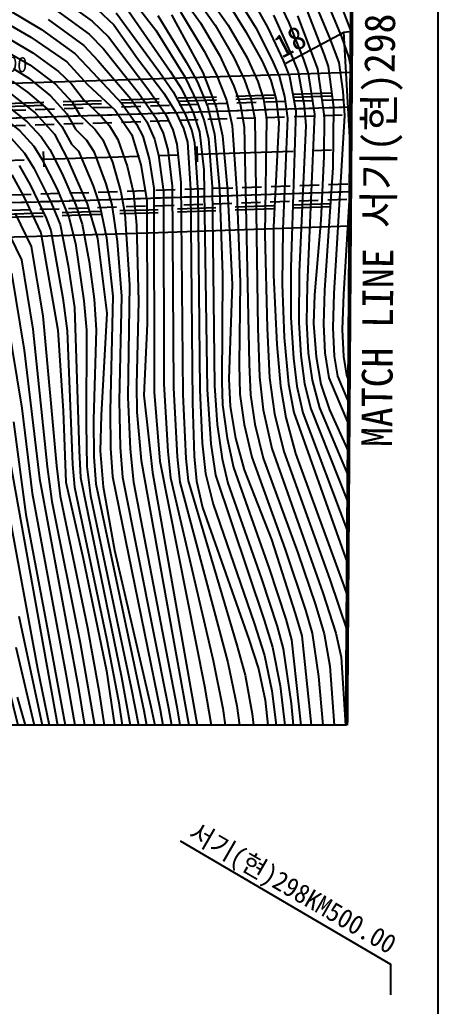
# Model space of a CAD drawing. Header units: millimetres. Extents: x 15846 to 16642, y 1103 to 1809.
# Drawn here: x 16587.4 to 16641.9, y 1363.4 to 1491.8 of the extents above; entities that cross this region are included whole.
import ezdxf
from ezdxf.enums import TextEntityAlignment as Align
from ezdxf.xclip import XClip

# ---------------------------------------------------------------- set-up
doc = ezdxf.new("R2010")
doc.units = ezdxf.units.MM
doc.header["$LTSCALE"] = 10
doc.header["$MEASUREMENT"] = 0
doc.header["$XCLIPFRAME"] = 2
for name, pattern in [('A-CENTR01', [2, 1.25, -0.25, 0.25, -0.25]), ('CENTER', [2, 1.25, -0.25, 0.25, -0.25]), ('DASHED', [0.75, 0.5, -0.25]), ('HIDDEN', [0.375, 0.25, -0.125])]:
    doc.linetypes.add(name, pattern=pattern)
for name, color, linetype in [('TN-CABL', 4, 'Continuous'), ('TN-MACL', 6, 'A-CENTR01'), ('TZ-BASE', 253, 'Continuous'), ('TZ-CABL', 4, 'Continuous'), ('TZ-LEAL', 1, 'Continuous'), ('TZ-LEAT', 3, 'Continuous')]:
    doc.layers.add(name, color=color, linetype=linetype)
doc.layers.add('TX-PAPR', color=2, linetype='Continuous', plot=False)
doc.styles.add('HANA', font='GulimChe.ttf')
doc.styles.add('굴림체', font='GulimChe.ttf')
doc.linetypes.add('ZIGZAG', pattern='A,0.0001,-0.2,[131,ltypeshp.shx,S=0.2,R=0,X=-0.2,Y=0],-0.4,[131,ltypeshp.shx,S=0.2,R=180,X=0.2,Y=0],-0.2', length=0.8001)

# ---------------------------------------------------------------- blocks, each defined once
blk = doc.blocks.new('JD-DGKDFK')
at = {"layer": 'TZ-BASE'}
for p, q in [((689.72, 20.86, 331), (691.82, 16.43, 331)), ((662.09, 19.64, 346), (666.21, 16.64, 346)), ((678.05, 19.59, 338), (680.31, 16.44, 338)), ((681.7, 19.27, 336), (683.93, 16.13, 336)), ((684.99, 19.85, 334), (687.52, 15.77, 334)), ((686.58, 20.26, 333), (689.09, 15.79, 333)), ((694.92, 19.71, 328), (697.13, 14.49, 328)), ((696.66, 19.44, 327), (698.65, 14.6, 327)), ((655.3, 18.13, 349), (659.61, 15.55, 349)), ((661.21, 18.31, 347), (665.82, 14.95, 347)), ((666.92, 18.15, 345), (669.05, 16.17, 345)), ((671.93, 18.8, 342), (674.48, 15.46, 342)), ((680.08, 19.14, 337), (682.22, 16.12, 337)), ((684.08, 18.67, 335), (686.23, 15.27, 335)), ((698.7, 18.38, 326), (699.96, 15.15, 326)), ((653.85, 17.09, 350), (658.23, 14.57, 350)), ((660.5, 16.87, 348), (665.14, 13.48, 348)), ((669.32, 17.72, 344), (675.02, 9.96, 344)), ((670.99, 17.89, 343), (676.37, 10.15, 343)), ((674.77, 17.39, 341), (678.51, 11.29, 341)), ((676.52, 17.49, 340), (680.63, 9.96, 340)), ((677.73, 17.85, 339), (680.8, 12.74, 339)), ((689.8, 17.44, 332), (692, 12.6, 332)), ((692.94, 17.33, 330), (695.53, 10.46, 330)), ((694.22, 17.96, 329), (696.4, 12.28, 329)), ((659.61, 15.55, 349), (664.01, 12.42, 349)), ((666.21, 16.64, 346), (668.36, 14.61, 346)), ((669.05, 16.17, 345), (672.1, 11.79, 345)), ((674.48, 15.46, 342), (678.26, 9.39, 342)), ((680.31, 16.44, 338), (682.79, 12.22, 338)), ((682.22, 16.12, 337), (684.64, 11.93, 337)), ((683.93, 16.13, 336), (686.33, 11.97, 336)), ((687.52, 15.77, 334), (689.62, 11.65, 334)), ((689.09, 15.79, 333), (691.06, 11.55, 333)), ((691.82, 16.43, 331), (693.74, 11.66, 331)), ((654.45, 14.9, 351), (658.49, 12.55, 351)), ((658.23, 14.57, 350), (662.92, 11.36, 350)), ((665.82, 14.95, 347), (667.68, 13.06, 347)), ((668.36, 14.61, 346), (673.61, 7.68, 346)), ((686.23, 15.27, 335), (688.35, 11.46, 335)), ((691.43, 11.2), (698.99, 15.24)), ((697.13, 14.49, 328), (698.31, 11.26, 328)), ((698.65, 14.6, 327), (699.64, 11.87, 327)), ((698.99, 15.24), (699.96, 15.34)), ((699.86, 0), (698.99, 15.24)), ((654.24, 13.19, 352), (658.11, 10.97, 352)), ((665.14, 13.48, 348), (666.99, 11.51, 348)), ((667.68, 13.06, 347), (672.26, 7.32, 347)), ((658.49, 12.55, 351), (661.85, 10.1, 351)), ((664.01, 12.42, 349), (666.31, 9.96, 349)), ((672.1, 11.79, 345), (675.54, 7.28, 345)), ((680.8, 12.74, 339), (682.38, 9.66, 339)), ((682.79, 12.22, 338), (684.67, 8.17, 338)), ((684.64, 11.93, 337), (686.03, 8.96, 337)), ((686.33, 11.97, 336), (687.79, 8.81, 336)), ((689.62, 11.65, 334), (690.57, 9.5, 334)), ((692, 12.6, 332), (693.01, 10.06, 332)), ((693.74, 11.66, 331), (694.34, 9.86, 331)), ((696.4, 12.28, 329), (696.95, 10.73, 329)), ((699.64, 11.87, 327), (699.93, 10.3, 327)), ((655.95, 10.51, 353), (657.95, 9.23, 353)), ((658.11, 10.97, 352), (661.43, 8.44, 352)), ((662.92, 11.36, 350), (665.62, 8.41, 350)), ((666.99, 11.51, 348), (671.24, 6.53, 348)), ((678.51, 11.29, 341), (679.87, 8.8, 341)), ((688.35, 11.46, 335), (689.48, 8.91, 335)), ((691.06, 11.55, 333), (691.9, 9.44, 333)), ((695.53, 10.46, 330), (696.41, 4.23, 330)), ((696.95, 10.73, 329), (697.62, 5.46, 329)), ((698.31, 11.26, 328), (698.84, 7.51, 328)), ((657.95, 9.23, 353), (660.81, 6.92, 353)), ((661.85, 10.1, 351), (663.51, 8.48, 351)), ((666.31, 9.96, 349), (670.06, 5.92, 349)), ((675.02, 9.96, 344), (676.75, 7.47, 344)), ((676.37, 10.15, 343), (677.84, 7.83, 343)), ((678.26, 9.39, 342), (679.99, 5.87, 342)), ((680.63, 9.96, 340), (682.36, 5.44, 340)), ((682.38, 9.66, 339), (683.68, 6.37, 339)), ((690.57, 9.5, 334), (691.23, 6.83, 334)), ((691.9, 9.44, 333), (692.71, 4.98, 333)), ((693.01, 10.06, 332), (693.81, 5.68, 332)), ((694.34, 9.86, 331), (695.15, 4.53, 331)), ((655.82, 8.83, 354), (657.8, 7.43, 354)), ((661.43, 8.44, 352), (663.67, 6.06, 352)), ((663.51, 8.48, 351), (665.1, 6.47, 351)), ((665.62, 8.41, 350), (669.2, 5.06, 350)), ((677.84, 7.83, 343), (679.35, 4.78, 343)), ((679.87, 8.8, 341), (681.22, 5.57, 341)), ((684.67, 8.17, 338), (685.46, 5.87, 338)), ((686.03, 8.96, 337), (686.88, 6.62, 337)), ((687.79, 8.81, 336), (688.52, 6.5, 336)), ((689.48, 8.91, 335), (690.17, 6.45, 335)), ((655.41, 7.36, 355), (658.79, 4.72, 355)), ((657.8, 7.43, 354), (660.35, 5.23, 354)), ((660.81, 6.92, 353), (662.9, 4.61, 353)), ((665.1, 6.47, 351), (667.38, 4.28, 351)), ((671.24, 6.53, 348), (673.35, 3.54, 348)), ((672.26, 7.32, 347), (674.52, 4.09, 347)), ((673.61, 7.68, 346), (675.75, 4.54, 346)), ((675.54, 7.28, 345), (677.14, 4.74, 345)), ((676.75, 7.47, 344), (678.34, 4.55, 344)), ((686.88, 6.62, 337), (687.37, 3.89, 337)), ((688.52, 6.5, 336), (688.89, 3.92, 336)), ((690.17, 6.45, 335), (690.5, 3.47, 335)), ((691.23, 6.83, 334), (691.63, 4.03, 334)), ((698.84, 7.51, 328), (699.05, 4.37, 328)), ((654.97, 5.78, 356), (657.74, 3.57, 356)), ((660.35, 5.23, 354), (662.25, 2.96, 354)), ((663.67, 6.06, 352), (664.58, 4.52, 352)), ((670.06, 5.92, 349), (671.99, 3.26, 349)), ((679.99, 5.87, 342), (680.78, 3.67, 342)), ((681.22, 5.57, 341), (682.15, 1.98, 341)), ((682.36, 5.44, 340), (683.16, 1.73, 340)), ((683.68, 6.37, 339), (684.43, 3.06, 339)), ((685.46, 5.87, 338), (685.98, 2.88, 338)), ((693.81, 5.68, 332), (694.03, 3.01, 332)), ((697.62, 5.46, 329), (697.54, -2.41, 329)), ((654.3, 4.42, 357), (656.81, 2.38, 357)), ((658.79, 4.72, 355), (661.33, 1.94, 355)), ((662.9, 4.61, 353), (664.06, 2.58, 353)), ((664.58, 4.52, 352), (666.59, 2.57, 352)), ((667.38, 4.28, 351), (668.48, 3.01, 351)), ((669.2, 5.06, 350), (671.38, 1.87, 350)), ((674.52, 4.09, 347), (675.45, 2.07, 347)), ((675.75, 4.54, 346), (676.7, 2.5, 346)), ((677.14, 4.74, 345), (678.11, 2.67, 345)), ((678.34, 4.55, 344), (679.17, 2.39, 344)), ((679.35, 4.78, 343), (680.17, 2.26, 343)), ((687.37, 3.89, 337), (687.79, -23.31, 337)), ((688.89, 3.92, 336), (688.7, -11.09, 336)), ((691.63, 4.03, 334), (691.05, -10.38, 334)), ((692.71, 4.98, 333), (692.08, -15.42, 333)), ((695.15, 4.53, 331), (694.19, -17.66, 331)), ((696.41, 4.23, 330), (696.37, -0.98, 330)), ((699.05, 4.37, 328), (697.67, -18.8, 328)), ((657.74, 3.57, 356), (659.56, 1.61, 356)), ((662.25, 2.96, 354), (663.54, 0.64, 354)), ((664.06, 2.58, 353), (665.49, 1.18, 353)), ((668.48, 3.01, 351), (669.55, 1.26, 351)), ((671.99, 3.26, 349), (672.8, 1.67, 349)), ((673.35, 3.54, 348), (674.33, 1.28, 348)), ((678.11, 2.67, 345), (678.64, 0.91, 345)), ((680.78, 3.67, 342), (681.34, 1.35, 342)), ((684.43, 3.06, 339), (685.03, -5.74, 339)), ((685.98, 2.88, 338), (686.63, -28, 338)), ((690.5, 3.47, 335), (689.83, -10.1, 335)), ((694.03, 3.01, 332), (693.17, -15.99, 332)), ((655.65, 1.42, 358), (657.41, -0.54, 358)), ((656.81, 2.38, 357), (658.61, 0.38, 357)), ((659.56, 1.61, 356), (660.69, -0.06, 356)), ((661.33, 1.94, 355), (663.02, -1.3, 355)), ((666.59, 2.57, 352), (667.6, 1.19, 352)), ((671.38, 1.87, 350), (672.56, -2.04, 350)), ((672.8, 1.67, 349), (673.65, -1.27, 349)), ((675.45, 2.07, 347), (676.06, -0.11, 347)), ((676.7, 2.5, 346), (677.25, 0.65, 346)), ((679.17, 2.39, 344), (679.55, 0.83, 344)), ((680.17, 2.26, 343), (680.74, -2.72, 343)), ((681.34, 1.35, 342), (681.84, -4.92, 342)), ((682.15, 1.98, 341), (682.81, -5.18, 341)), ((683.16, 1.73, 340), (683.81, -5.44, 340)), ((658.61, 0.38, 357), (659.67, -1.31, 357)), ((663.54, 0.64, 354), (664.42, -0.29, 354)), ((665.49, 1.18, 353), (666.42, -0.33, 353)), ((667.6, 1.19, 352), (668.84, -1.71, 352)), ((669.55, 1.26, 351), (670.79, -2.23, 351)), ((674.33, 1.28, 348), (674.87, -0.81, 348)), ((677.25, 0.65, 346), (677.76, -4.37, 346)), ((678.64, 0.91, 345), (679.01, -5.2, 345)), ((679.55, 0.83, 344), (679.97, -5.65, 344)), ((679.84, 0.32), (679.9, -1.68)), ((699.82, 1), (699.89, -1)), ((657.41, -0.54, 358), (658.63, -2.48, 358)), ((659.85, -0.32), (659.91, -2.32)), ((660.69, -0.06, 356), (662.32, -3.23, 356)), ((664.42, -0.29, 354), (666.34, -4.77, 354)), ((666.42, -0.33, 353), (668, -4.52, 353)), ((673.65, -1.27, 349), (674.25, -5.09, 349)), ((674.87, -0.81, 348), (675.49, -5.52, 348)), ((676.06, -0.11, 347), (676.61, -4.82, 347)), ((696.37, -0.98, 330), (696, -9.27, 330)), ((656.7, -2.15, 359), (658.14, -4.65, 359)), ((658.63, -2.48, 358), (660.93, -7.07, 358)), ((659.67, -1.31, 357), (661.62, -5.15, 357)), ((663.02, -1.3, 355), (665.56, -7.14, 355)), ((668.84, -1.71, 352), (669.94, -5.56, 352)), ((670.79, -2.23, 351), (671.58, -5.71, 351)), ((672.56, -2.04, 350), (673.31, -6.71, 350)), ((697.54, -2.41, 329), (696.46, -18.36, 329)), ((655.74, -3.36, 360), (657.28, -6.13, 360)), ((662.32, -3.23, 356), (664.07, -7.31, 356)), ((680.74, -2.72, 343), (681.19, -31.3, 343)), ((699.83, -3.82, 327), (698.91, -18.87, 327)), ((658.14, -4.65, 359), (660.23, -8.99, 359)), ((666.34, -4.77, 354), (667.22, -7.39, 354)), ((668, -4.52, 353), (668.76, -7.26, 353)), ((674.25, -5.09, 349), (674.3, -31.66, 349)), ((676.61, -4.82, 347), (676.78, -31.08, 347)), ((677.76, -4.37, 346), (678.03, -31.93, 346)), ((681.84, -4.92, 342), (682.15, -30.83, 342)), ((657.28, -6.13, 360), (659.53, -10.92, 360)), ((661.62, -5.15, 357), (663.19, -8.88, 357)), ((669.94, -5.56, 352), (670.47, -8.42, 352)), ((671.58, -5.71, 351), (671.97, -9.92, 351)), ((675.49, -5.52, 348), (675.54, -30.55, 348)), ((679.01, -5.2, 345), (679.28, -33.02, 345)), ((679.97, -5.65, 344), (680.23, -31.33, 344)), ((682.81, -5.18, 341), (683.2, -16.33, 341)), ((683.81, -5.44, 340), (684.42, -17.64, 340)), ((685.03, -5.74, 339), (685.48, -17.31, 339)), ((660.93, -7.07, 358), (662.06, -9.83, 358)), ((664.07, -7.31, 356), (664.91, -9.79, 356)), ((665.56, -7.14, 355), (666.91, -11.64, 355)), ((667.22, -7.39, 354), (668.08, -11.54, 354)), ((668.76, -7.26, 353), (669.45, -12.05, 353)), ((673.31, -6.71, 350), (673.37, -22.75, 350)), ((656.21, -8.4, 361), (658.27, -12.67, 361)), ((663.19, -8.88, 357), (664.03, -12.29, 357)), ((670.47, -8.42, 352), (671.07, -17.66, 352)), ((654.85, -9.94, 362), (657, -14.41, 362)), ((660.23, -8.99, 359), (660.85, -10.6, 359)), ((662.06, -9.83, 358), (663.1, -15.17, 358)), ((664.91, -9.79, 356), (665.84, -14.66, 356)), ((671.97, -9.92, 351), (672.26, -19.83, 351)), ((689.83, -10.1, 335), (689.81, -16.42, 335)), ((696, -9.27, 330), (695.14, -18.95, 330)), ((659.53, -10.92, 360), (661.74, -23.59, 360)), ((660.85, -10.6, 359), (662.38, -19.41, 359)), ((668.08, -11.54, 354), (668.92, -19.16, 354)), ((688.7, -11.09, 336), (688.98, -23.31, 336)), ((691.05, -10.38, 334), (690.96, -17.57, 334)), ((658.27, -12.67, 361), (659.81, -21.7, 361)), ((664.03, -12.29, 357), (665.15, -19.74, 357)), ((666.91, -11.64, 355), (668.11, -21.36, 355)), ((669.45, -12.05, 353), (670.03, -19.16, 353)), ((657, -14.41, 362), (658.51, -23.43, 362)), ((663.1, -15.17, 358), (663.91, -20.6, 358)), ((665.84, -14.66, 356), (666.48, -19.55, 356)), ((655.73, -16.16, 363), (657.38, -26.19, 363)), ((683.2, -16.33, 341), (683.11, -30.29, 341)), ((689.81, -16.42, 335), (690.26, -25.45, 335)), ((692.08, -15.42, 333), (692.09, -21.91, 333)), ((693.17, -15.99, 332), (693.11, -22.57, 332)), ((654.47, -17.91, 364), (657.04, -33.74, 364)), ((671.07, -17.66, 352), (670.85, -32.31, 352)), ((684.42, -17.64, 340), (683.99, -29.91, 340)), ((685.48, -17.31, 339), (685.34, -28.06, 339)), ((690.96, -17.57, 334), (691.21, -24.51, 334)), ((694.19, -17.66, 331), (694.1, -22.51, 331)), ((668.92, -19.16, 354), (668.57, -34.08, 354)), ((670.03, -19.16, 353), (669.73, -32.78, 353)), ((695.14, -18.95, 330), (695.04, -22.71, 330)), ((696.46, -18.36, 329), (696.31, -22.79, 329)), ((697.67, -18.8, 328), (697.53, -23.28, 328)), ((698.91, -18.87, 327), (698.74, -23.5, 327)), ((662.38, -19.41, 359), (662.95, -23.65, 359)), ((665.15, -19.74, 357), (665.46, -23.56, 357)), ((666.48, -19.55, 356), (666.72, -23.51, 356)), ((672.26, -19.83, 351), (671.98, -30.68, 351)), ((652.08, -21.65, 366), (662.24, -77.95, 366)), ((659.81, -21.7, 361), (661.56, -41.23, 361)), ((663.91, -20.6, 358), (664.51, -39.23, 358)), ((668.11, -21.36, 355), (667.39, -34.7, 355)), ((673.37, -22.75, 350), (672.96, -32.01, 350)), ((692.09, -21.91, 333), (692.42, -27.23, 333)), ((693.11, -22.57, 332), (693.38, -26.87, 332)), ((694.1, -22.51, 331), (694.35, -26.52, 331)), ((695.04, -22.71, 330), (695.36, -27.03, 330)), ((696.31, -22.79, 329), (696.52, -26.5, 329)), ((650.97, -23.64, 367), (659.08, -67.61, 367)), ((658.51, -23.43, 362), (660.37, -41.36, 362)), ((661.74, -23.59, 360), (662.43, -34.05, 360)), ((662.95, -23.65, 359), (663.65, -41.04, 359)), ((665.46, -23.56, 357), (665.42, -35.81, 357)), ((666.72, -23.51, 356), (666.4, -35.21, 356)), ((687.79, -23.31, 337), (687.98, -29.63, 337)), ((688.98, -23.31, 336), (689.31, -29.79, 336)), ((697.53, -23.28, 328), (697.73, -26.95, 328)), ((698.74, -23.5, 327), (698.91, -26.98, 327)), ((690.26, -25.45, 335), (690.73, -30.87, 335)), ((691.21, -24.51, 334), (691.77, -30.58, 334)), ((657.38, -26.19, 363), (659.34, -42.86, 363)), ((693.38, -26.87, 332), (693.87, -30.55, 332)), ((694.35, -26.52, 331), (694.85, -30.06, 331)), ((696.52, -26.5, 329), (697.02, -29.77, 329)), ((697.73, -26.95, 328), (698.16, -29.55, 328)), ((685.34, -28.06, 339), (685.45, -31.91, 339)), ((686.63, -28, 338), (686.81, -31.99, 338)), ((692.42, -27.23, 333), (692.87, -30.88, 333)), ((695.36, -27.03, 330), (695.99, -30.58, 330)), ((698.91, -26.98, 327), (699.31, -29.43, 327)), ((699.31, -29.43, 327), (699.65, -30.23, 327)), ((671.98, -30.68, 351), (672.04, -34.23, 351)), ((675.54, -30.55, 348), (676.06, -39.35, 348)), ((683.11, -30.29, 341), (683.2, -33.31, 341)), ((683.99, -29.91, 340), (684.17, -33.52, 340)), ((687.98, -29.63, 337), (688.46, -33.96, 337)), ((689.31, -29.79, 336), (689.94, -34.45, 336)), ((691.77, -30.58, 334), (692.46, -34.28, 334)), ((693.87, -30.55, 332), (694.67, -33.82, 332)), ((694.85, -30.06, 331), (695.81, -33.66, 331)), ((695.99, -30.58, 330), (697.1, -33.95, 330)), ((697.02, -29.77, 329), (699.61, -35.95, 329)), ((698.16, -29.55, 328), (699.63, -33.09, 328)), ((672.96, -32.01, 350), (674.05, -42.11, 350)), ((674.3, -31.66, 349), (675.03, -40.64, 349)), ((676.78, -31.08, 347), (677.26, -40.06, 347)), ((678.03, -31.93, 346), (678.41, -40.28, 346)), ((680.23, -31.33, 344), (680.54, -38.26, 344)), ((681.19, -31.3, 343), (681.66, -38.38, 343)), ((682.15, -30.83, 342), (682.48, -35.83, 342)), ((685.45, -31.91, 339), (685.98, -35.86, 339)), ((686.81, -31.99, 338), (687.38, -35.8, 338)), ((690.73, -30.87, 335), (691.42, -34.93, 335)), ((692.87, -30.88, 333), (693.63, -34.31, 333)), ((669.73, -32.78, 353), (669.86, -38.78, 353)), ((670.85, -32.31, 352), (671.15, -39.08, 352)), ((679.28, -33.02, 345), (679.48, -39.96, 345)), ((683.2, -33.31, 341), (683.79, -37.63, 341)), ((657.04, -33.74, 364), (658.4, -44.78, 364)), ((662.43, -34.05, 360), (662.79, -43.34, 360)), ((668.57, -34.08, 354), (668.59, -38.91, 354)), ((672.04, -34.23, 351), (672.58, -40.52, 351)), ((684.17, -33.52, 340), (684.87, -37.62, 340)), ((688.46, -33.96, 337), (689.6, -38.96, 337)), ((689.94, -34.45, 336), (691.16, -39.36, 336)), ((692.46, -34.28, 334), (699.41, -53.83, 334)), ((693.63, -34.31, 333), (699.51, -49.88, 333)), ((694.67, -33.82, 332), (699.53, -46.04, 332)), ((695.81, -33.66, 331), (699.56, -42.55, 331)), ((697.1, -33.95, 330), (699.58, -39.4, 330)), ((655.99, -35.5, 365), (657.57, -47.55, 365)), ((665.42, -35.81, 357), (665.54, -41.32, 357)), ((666.4, -35.21, 356), (666.42, -40.04, 356)), ((667.39, -34.7, 355), (667.26, -39.26, 355)), ((682.48, -35.83, 342), (683.12, -40.33, 342)), ((685.98, -35.86, 339), (686.99, -40.1, 339)), ((687.38, -35.8, 338), (688.49, -40.23, 338)), ((691.42, -34.93, 335), (692.69, -39.62, 335)), ((680.54, -38.26, 344), (680.96, -42.22, 344)), ((681.66, -38.38, 343), (682.26, -42.43, 343)), ((683.79, -37.63, 341), (684.61, -41.44, 341)), ((684.87, -37.62, 340), (685.98, -41.76, 340)), ((664.51, -39.23, 358), (664.7, -42.75, 358)), ((667.26, -39.26, 355), (667.63, -43.95, 355)), ((668.59, -38.91, 354), (668.84, -42.62, 354)), ((669.86, -38.78, 353), (670.18, -42.71, 353)), ((671.15, -39.08, 352), (671.6, -43.36, 352)), ((676.06, -39.35, 348), (676.43, -42.79, 348)), ((689.6, -38.96, 337), (696.26, -57.76, 337)), ((691.16, -39.36, 336), (697.15, -56.01, 336)), ((692.69, -39.62, 335), (698.97, -56.86, 335)), ((663.65, -41.04, 359), (663.92, -43.99, 359)), ((666.42, -40.04, 356), (666.69, -43.59, 356)), ((672.58, -40.52, 351), (679.09, -76.72, 351)), ((675.03, -40.64, 349), (680.83, -69.9, 349)), ((677.26, -40.06, 347), (677.64, -43.36, 347)), ((678.41, -40.28, 346), (678.73, -43.19, 346)), ((679.48, -39.96, 345), (679.8, -43.24, 345)), ((683.12, -40.33, 342), (683.87, -43.48, 342)), ((686.99, -40.1, 339), (691.35, -52.12, 339)), ((688.49, -40.23, 338), (692.97, -52.54, 338)), ((660.37, -41.36, 362), (660.96, -45.89, 362)), ((661.56, -41.23, 361), (662.03, -45.19, 361)), ((665.54, -41.32, 357), (666.01, -45.13, 357)), ((674.05, -42.11, 350), (682.23, -88.26, 350)), ((680.96, -42.22, 344), (681.97, -46.24, 344)), ((684.61, -41.44, 341), (689.26, -54.58, 341)), ((685.98, -41.76, 340), (689.54, -50.83, 340)), ((659.34, -42.86, 363), (664.39, -69.94, 363)), ((662.79, -43.34, 360), (665.05, -53.3, 360)), ((664.7, -42.75, 358), (670.05, -68.76, 358)), ((666.69, -43.59, 356), (672.92, -73.09, 356)), ((668.84, -42.62, 354), (675.05, -72.98, 354)), ((670.18, -42.71, 353), (676.13, -72.79, 353)), ((671.6, -43.36, 352), (677.22, -72.59, 352)), ((676.43, -42.79, 348), (681.97, -66.58, 348)), ((677.64, -43.36, 347), (683.86, -66.85, 347)), ((678.73, -43.19, 346), (685.03, -64.58, 346)), ((679.8, -43.24, 345), (680.59, -46.65, 345)), ((682.26, -42.43, 343), (688.61, -61.3, 343)), ((683.87, -43.48, 342), (688.26, -55.95, 342)), ((658.4, -44.78, 364), (662.78, -68.29, 364)), ((663.92, -43.99, 359), (668.08, -63.7, 359)), ((667.63, -43.95, 355), (669.1, -52.21, 355)), ((660.96, -45.89, 362), (664.66, -64.25, 362)), ((662.03, -45.19, 361), (665.59, -62.31, 361)), ((666.01, -45.13, 357), (671.3, -70.13, 357)), ((680.59, -46.65, 345), (686.6, -63.8, 345)), ((681.97, -46.24, 344), (687.32, -61.73, 344)), ((657.57, -47.55, 365), (660.23, -61.58, 365)), ((689.54, -50.83, 340), (692.64, -60.44, 340)), ((669.1, -52.21, 355), (673.85, -72.54, 355)), ((691.35, -52.12, 339), (693.99, -60.01, 339)), ((692.97, -52.54, 338), (695.28, -59.32, 338)), ((665.05, -53.3, 360), (668.07, -67.92, 360)), ((699.41, -53.83, 334), (699.48, -54.05, 334)), ((689.26, -54.58, 341), (691.44, -61.2, 341)), ((688.26, -55.95, 342), (690.31, -62.14, 342)), ((697.15, -56.01, 336), (699.39, -62.7, 336)), ((696.26, -57.76, 337), (697.93, -63.01, 337)), ((698.97, -56.86, 335), (699.45, -58.26, 335)), ((693.99, -60.01, 339), (694.87, -63.03, 339)), ((695.28, -59.32, 338), (696.41, -63.1, 338)), ((656.66, -60.79, 368), (661.19, -82.02, 368)), ((660.23, -61.58, 365), (663.34, -78.53, 365)), ((688.61, -61.3, 343), (689.7, -64.84, 343)), ((691.44, -61.2, 341), (692.17, -63.86, 341)), ((692.64, -60.44, 340), (693.49, -63.36, 340)), ((665.59, -62.31, 361), (667.09, -70.46, 361)), ((687.32, -61.73, 344), (688.64, -65.94, 344)), ((690.31, -62.14, 342), (691.07, -65.03, 342)), ((699.39, -62.7, 336), (699.42, -62.8, 336)), ((668.08, -63.7, 359), (669.62, -71.81, 359)), ((686.6, -63.8, 345), (687.87, -67.67, 345)), ((692.17, -63.86, 341), (695.63, -96.27, 341)), ((693.49, -63.36, 340), (695.52, -82.55, 340)), ((694.87, -63.03, 339), (695.69, -68.67, 339)), ((696.41, -63.1, 338), (697.17, -67.32, 338)), ((697.93, -63.01, 337), (698.62, -66.14, 337)), ((654, -64.92, 371), (658.4, -82.28, 371)), ((656.29, -64.83, 369), (660.76, -84, 369)), ((664.66, -64.25, 362), (666.73, -76.25, 362)), ((685.03, -64.58, 346), (686.12, -68.48, 346)), ((689.7, -64.84, 343), (690.67, -69.88, 343)), ((691.07, -65.03, 342), (692.13, -72.15, 342)), ((681.97, -66.58, 348), (683.22, -72.81, 348)), ((688.64, -65.94, 344), (689.6, -70.54, 344)), ((698.62, -66.14, 337), (699.32, -77.28, 337)), ((659.08, -67.61, 367), (661.56, -79.38, 367)), ((668.07, -67.92, 360), (670.14, -82.12, 360)), ((683.86, -66.85, 347), (685.03, -72.49, 347)), ((687.87, -67.67, 345), (688.72, -71.75, 345)), ((697.17, -67.32, 338), (698.75, -88.97, 338)), ((662.78, -68.29, 364), (664.61, -78.89, 364)), ((670.05, -68.76, 358), (671.47, -76.62, 358)), ((686.12, -68.48, 346), (687.04, -73.53, 346)), ((695.69, -68.67, 339), (697.82, -93.05, 339)), ((664.39, -69.94, 363), (665.95, -79.38, 363)), ((667.09, -70.46, 361), (668.41, -79.02, 361)), ((671.3, -70.13, 357), (672.6, -76.98, 357)), ((680.83, -69.9, 349), (682.71, -81, 349)), ((689.6, -70.54, 344), (690.57, -78.26, 344)), ((690.67, -69.88, 343), (691.81, -79.41, 343)), ((656.47, -71.35, 370), (659.66, -82.88, 370)), ((669.62, -71.81, 359), (670.97, -80.44, 359)), ((688.72, -71.75, 345), (689.68, -79.98, 345)), ((672.92, -73.09, 356), (673.9, -78.29, 356)), ((673.85, -72.54, 355), (674.89, -77.28, 355)), ((675.05, -72.98, 354), (676.09, -78.5, 354)), ((676.13, -72.79, 353), (677.26, -78.93, 353)), ((677.22, -72.59, 352), (678.53, -79.99, 352)), ((683.22, -72.81, 348), (684.76, -83.3, 348)), ((685.03, -72.49, 347), (686.24, -81.33, 347)), ((692.13, -72.15, 342), (694.37, -96.43, 342)), ((687.04, -73.53, 346), (688.03, -81.96, 346))]:
    blk.add_line(p, q, dxfattribs=at)
at = {"layer": 'TZ-BASE', "linetype": 'CENTER', "flags": 128}
blk.add_lwpolyline([(0, 0, 0.006013), (240.47, -5.53, 0.000991), (279.95, -5.88, 0.0105), (699.86, 0)], format="xyb", dxfattribs=at)
at = {"layer": 'TZ-BASE'}
for radius, end in [(9990, 272.007759), (9990, 272.007759), (10010, 272.002943), (10010, 272.002943)]:
    blk.add_arc((349.93, 9993.88), radius, 269.598926, end, dxfattribs=at)
at = {"layer": 'TZ-BASE', "linetype": 'DASHED'}
for radius, end in [(9992.6, 272.007132), (9993, 272.007035), (10007, 272.003665), (10007.4, 272.003568)]:
    blk.add_arc((349.93, 9993.88), radius, 269.598926, end, dxfattribs=at)
at = {"layer": 'TZ-BASE', "style": 'HANA'}
for s, height, rotation, p in [('18', 3, 27.6268, (690.93, 11.76)), ('260,900', 2, 357.4408, (648.68, 10.39))]:
    blk.add_text(s, height=height, rotation=rotation, dxfattribs=at).set_placement(p)

msp = doc.modelspace()

# ---------------------------------------------------------------- linework, layer by layer
at = {"layer": 'TN-CABL', "linetype": 'ZIGZAG', "ltscale": 0.5}
for points in [[(16169.47, 1474.94, 0.001033), (16210.61, 1474.57, 0.0105), (16630.29, 1480.45, 0.0105)], [(15930.22, 1469.46, 0.006019), (16171.03, 1463.93, 0.000991), (16210.53, 1463.57, 0.0105), (16630.67, 1469.45, 0.0105)]]:
    msp.add_lwpolyline(points, format="xyb", dxfattribs=at)
at = {"layer": 'TN-MACL', "const_width": 0.5}
msp.add_lwpolyline([(16631, 1549.95), (16629.95, 1399.95)], dxfattribs=at)
at = {"layer": 'TX-PAPR'}
msp.add_lwpolyline([(15845.89, 1103.05), (16641.89, 1103.05), (16641.89, 1619.05), (15845.89, 1619.05)], close=True, dxfattribs=at)
at = {"layer": 'TX-PAPR', "flags": 128}
msp.add_lwpolyline([(16629.95, 1399.95), (15924.84, 1399.95), (15936.41, 1549.95), (16631, 1549.95)], close=True, dxfattribs=at)
at = {"layer": 'TZ-CABL', "linetype": 'HIDDEN', "flags": 128}
for points in [[(16169.48, 1475.94, 0.001033), (16210.62, 1475.57, 0.0105), (16630.25, 1481.45, 0.0105)], [(16169.46, 1473.94, 0.001033), (16210.6, 1473.57, 0.0105), (16630.32, 1479.45, 0.0105)], [(16169.47, 1474.94, 0.001033), (16210.61, 1474.57, 0.0105), (16630.29, 1480.45, 0.0105)], [(15930.26, 1470.46, 0.006019), (16171.04, 1464.93, 0.000991), (16210.54, 1464.57, 0.0105), (16630.64, 1470.45, 0.0105)], [(15930.22, 1469.46, 0.006019), (16171.03, 1463.93, 0.000991), (16210.53, 1463.57, 0.0105), (16630.67, 1469.45, 0.0105)], [(15930.14, 1468.46, 0.00602), (16171.02, 1462.93, 0.000991), (16210.53, 1462.57, 0.0105), (16630.71, 1468.45, 0.0105)]]:
    msp.add_lwpolyline(points, format="xyb", dxfattribs=at)
at = {"layer": 'TZ-LEAL'}
msp.add_lwpolyline([(16608.3, 1384.9), (16635.68, 1368.87), (16635.68, 1364.87)], dxfattribs=at)

# ---------------------------------------------------------------- block references
at = {"layer": 'TZ-BASE'}
ref = msp.add_blockref('JD-DGKDFK', (15930.62, 1474.95), dxfattribs=at)
XClip(ref).set_block_clipping_path([(699.3320789881, -75.00004217), (-5.7864449807, -74.9999996498), (5.7864449809, 74.9999996523), (700.3821051855, 74.9999577667)])

# ---------------------------------------------------------------- texts
at = {"layer": 'TN-MACL', "style": '굴림체'}
msp.add_text('MATCH LINE 서기(현)298㎞500.00', height=4, rotation=89.5989, dxfattribs=at).set_placement((16634.15, 1474.87, 330), align=Align.MIDDLE_CENTER)
at = {"layer": 'TZ-LEAT', "style": '굴림체'}
msp.add_text('서기(현)298KM500.00', height=2.5, rotation=330, dxfattribs=at).set_placement((16622.29, 1377.7), align=Align.CENTER)

doc.saveas('drawing.dxf')
